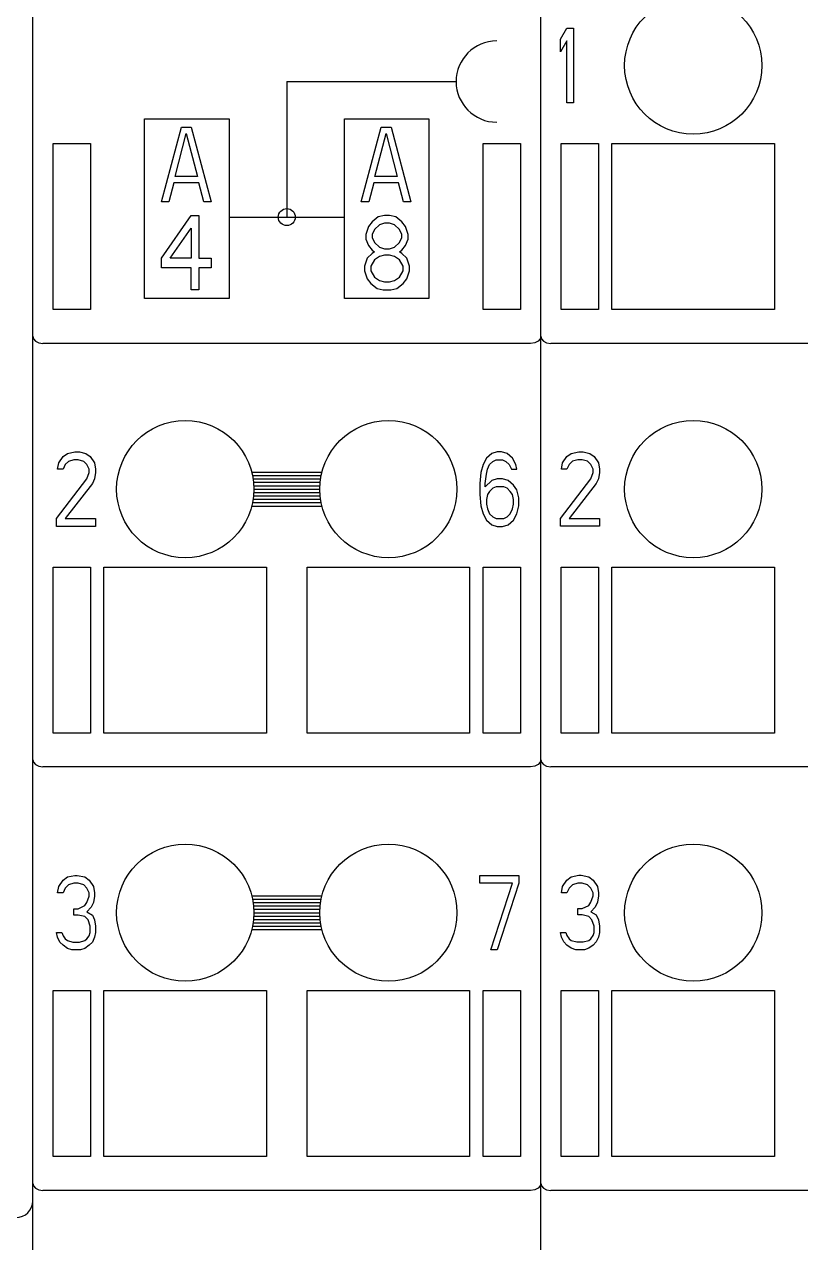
# Model space of a CAD drawing. Extents: x 10 to 656, y -396 to 292.
# Drawn here: x 261.47 to 266.11, y 93.87 to 101.15 of the extents above; entities that cross this region are included whole.
import ezdxf

# ---------------------------------------------------------------- set-up
doc = ezdxf.new("R2010")
doc.units = 0
doc.header["$LTSCALE"] = 5
doc.header["$MEASUREMENT"] = 0
doc.layers.get('0').update_dxf_attribs({"linetype": 'CONTINUOUS'})

msp = doc.modelspace()

# ---------------------------------------------------------------- linework, layer by layer
at = {"color": 7, "linetype": 'Continuous'}
for p, q in [((261.5214, 91.5889), (261.5214, 118.1086)), ((264.558, 91.5889), (264.558, 118.1086)), ((264.558, 91.5889), (264.558, 118.1086)), ((264.6755, 101.0579), (264.7145, 101.1243)), ((264.7145, 101.1243), (264.7535, 101.1243)), ((264.7535, 101.1243), (264.7535, 100.6789)), ((264.6755, 100.9821), (264.6755, 101.0579)), ((264.7145, 101.0485), (264.6755, 100.9821)), ((264.7145, 100.6789), (264.7145, 101.0485)), ((263.0395, 100.8056), (263.0395, 99.9959)), ((263.0395, 100.8056), (264.0517, 100.8056)), ((264.7535, 100.6789), (264.7145, 100.6789)), ((262.1892, 99.51), (262.1892, 100.583)), ((262.1892, 100.583), (262.6953, 100.583)), ((262.2905, 100.087), (262.4092, 100.5323)), ((262.4092, 100.5323), (262.4686, 100.5323)), ((262.4686, 100.5323), (262.5874, 100.087)), ((262.6953, 100.583), (262.6953, 99.51)), ((263.3836, 99.51), (263.3836, 100.583)), ((263.3836, 100.583), (263.8897, 100.583)), ((263.4849, 100.087), (263.6036, 100.5323)), ((263.6036, 100.5323), (263.663, 100.5323)), ((263.663, 100.5323), (263.7818, 100.087)), ((263.8897, 100.583), (263.8897, 99.51)), ((262.3721, 100.2386), (262.4389, 100.4944)), ((262.4389, 100.4944), (262.5057, 100.2386)), ((263.5665, 100.2386), (263.6333, 100.4944)), ((263.6333, 100.4944), (263.7001, 100.2386)), ((261.6428, 99.4436), (261.6428, 100.4355)), ((261.6428, 100.4355), (261.8655, 100.4355)), ((261.8655, 100.4355), (261.8655, 99.4436)), ((264.2138, 99.4436), (264.2138, 100.4355)), ((264.2138, 100.4355), (264.4365, 100.4355)), ((264.4365, 100.4355), (264.4365, 99.4436)), ((264.6794, 99.4436), (264.6794, 100.4355)), ((264.6794, 100.4355), (264.9021, 100.4355)), ((264.9021, 100.4355), (264.9021, 99.4436)), ((264.9831, 99.4436), (264.9831, 100.4355)), ((264.9831, 100.4355), (265.9548, 100.4355)), ((265.9548, 100.4355), (265.9548, 99.4436)), ((262.5057, 100.2386), (262.3721, 100.2386)), ((263.7001, 100.2386), (263.5665, 100.2386)), ((262.3647, 100.2007), (262.335, 100.087)), ((262.5132, 100.2007), (262.3647, 100.2007)), ((262.5428, 100.087), (262.5132, 100.2007)), ((263.5591, 100.2007), (263.5294, 100.087)), ((263.7075, 100.2007), (263.5591, 100.2007)), ((263.7372, 100.087), (263.7075, 100.2007)), ((262.335, 100.087), (262.2905, 100.087)), ((262.5874, 100.087), (262.5428, 100.087)), ((263.5294, 100.087), (263.4849, 100.087)), ((263.7818, 100.087), (263.7372, 100.087)), ((262.2905, 99.7502), (262.4686, 100.006)), ((262.4686, 100.006), (262.5132, 100.006)), ((262.5132, 100.006), (262.5132, 99.7502)), ((263.6239, 100.006), (263.5868, 99.9965)), ((263.6536, 100.006), (263.6239, 100.006)), ((263.6907, 99.9965), (263.6536, 100.006)), ((262.6953, 99.9959), (263.3836, 99.9959)), ((263.5274, 99.9397), (263.5125, 99.8923)), ((263.5496, 99.9681), (263.5274, 99.9397)), ((263.5868, 99.9965), (263.5496, 99.9681)), ((263.5942, 99.9491), (263.5645, 99.9207)), ((263.6239, 99.9586), (263.5942, 99.9491)), ((263.6536, 99.9586), (263.6239, 99.9586)), ((263.6833, 99.9491), (263.6536, 99.9586)), ((263.7129, 99.9207), (263.6833, 99.9491)), ((263.7278, 99.9681), (263.6907, 99.9965)), ((263.7501, 99.9397), (263.7278, 99.9681)), ((263.7649, 99.8923), (263.7501, 99.9397)), ((262.3424, 99.7502), (262.4686, 99.9302)), ((262.4686, 99.9302), (262.4686, 99.7502)), ((263.5125, 99.8923), (263.5125, 99.8639)), ((263.5125, 99.8639), (263.5274, 99.826)), ((263.5645, 99.9207), (263.5496, 99.8923)), ((263.5496, 99.8923), (263.5496, 99.8733)), ((263.5496, 99.8733), (263.5645, 99.8449)), ((263.7278, 99.8923), (263.7129, 99.9207)), ((263.7129, 99.8449), (263.7278, 99.8733)), ((263.7278, 99.8733), (263.7278, 99.8923)), ((263.7501, 99.826), (263.7649, 99.8639)), ((263.7649, 99.8639), (263.7649, 99.8923)), ((263.5274, 99.826), (263.5496, 99.7975)), ((263.5496, 99.7975), (263.5645, 99.7881)), ((263.5645, 99.7881), (263.5496, 99.7786)), ((263.5645, 99.8449), (263.5942, 99.8165)), ((263.5942, 99.8165), (263.6239, 99.807)), ((263.6239, 99.807), (263.6536, 99.807)), ((263.6536, 99.807), (263.6833, 99.8165)), ((263.6833, 99.8165), (263.7129, 99.8449)), ((263.7129, 99.7881), (263.7278, 99.7975)), ((263.7278, 99.7786), (263.7129, 99.7881)), ((263.7278, 99.7975), (263.7501, 99.826)), ((262.2905, 99.6933), (262.2905, 99.7502)), ((262.4686, 99.7502), (262.3424, 99.7502)), ((262.5132, 99.7502), (262.5874, 99.7502)), ((262.5874, 99.7502), (262.5874, 99.6933)), ((263.52, 99.7502), (263.5051, 99.7028)), ((263.5496, 99.7786), (263.52, 99.7502)), ((263.5645, 99.7407), (263.5422, 99.7028)), ((263.5942, 99.7596), (263.5645, 99.7407)), ((263.6239, 99.7691), (263.5942, 99.7596)), ((263.6536, 99.7691), (263.6239, 99.7691)), ((263.6833, 99.7596), (263.6536, 99.7691)), ((263.7129, 99.7407), (263.6833, 99.7596)), ((263.7352, 99.7028), (263.7129, 99.7407)), ((263.7575, 99.7502), (263.7278, 99.7786)), ((263.7723, 99.7028), (263.7575, 99.7502)), ((262.4686, 99.6933), (262.2905, 99.6933)), ((262.4686, 99.5606), (262.4686, 99.6933)), ((262.5132, 99.6933), (262.5132, 99.5606)), ((262.5874, 99.6933), (262.5132, 99.6933)), ((263.5051, 99.7028), (263.5051, 99.6743)), ((263.5051, 99.6743), (263.52, 99.627)), ((263.5422, 99.7028), (263.5422, 99.6743)), ((263.5422, 99.6743), (263.5645, 99.6364)), ((263.7129, 99.6364), (263.7352, 99.6743)), ((263.7352, 99.6743), (263.7352, 99.7028)), ((263.7575, 99.627), (263.7723, 99.6743)), ((263.7723, 99.6743), (263.7723, 99.7028)), ((263.52, 99.627), (263.5422, 99.5985)), ((263.5422, 99.5985), (263.5793, 99.5701)), ((263.5645, 99.6364), (263.5942, 99.6175)), ((263.5793, 99.5701), (263.6165, 99.5606)), ((263.5942, 99.6175), (263.6239, 99.608)), ((263.6239, 99.608), (263.6536, 99.608)), ((263.6536, 99.608), (263.6833, 99.6175)), ((263.661, 99.5606), (263.6981, 99.5701)), ((263.6833, 99.6175), (263.7129, 99.6364)), ((263.6981, 99.5701), (263.7352, 99.5985)), ((263.7352, 99.5985), (263.7575, 99.627)), ((262.6953, 99.51), (262.1892, 99.51)), ((262.5132, 99.5606), (262.4686, 99.5606)), ((263.8897, 99.51), (263.3836, 99.51)), ((263.6165, 99.5606), (263.661, 99.5606)), ((261.8655, 99.4436), (261.6428, 99.4436)), ((264.4365, 99.4436), (264.2138, 99.4436)), ((264.9021, 99.4436), (264.6794, 99.4436)), ((265.9548, 99.4436), (264.9831, 99.4436)), ((261.5214, 99.2837), (261.5252, 99.2689)), ((264.558, 99.2837), (264.5542, 99.2689)), ((264.558, 99.2837), (264.5618, 99.2689)), ((261.5252, 99.2689), (261.5369, 99.2553)), ((261.5369, 99.2553), (261.5564, 99.2452)), ((261.5564, 99.2452), (261.5821, 99.2411)), ((264.4972, 99.2411), (261.5821, 99.2411)), ((264.523, 99.2452), (264.4972, 99.2411)), ((264.5425, 99.2553), (264.523, 99.2452)), ((264.5542, 99.2689), (264.5425, 99.2553)), ((264.5618, 99.2689), (264.5735, 99.2553)), ((264.5735, 99.2553), (264.593, 99.2452)), ((264.593, 99.2452), (264.6187, 99.2411)), ((267.5338, 99.2411), (264.6187, 99.2411)), ((261.6761, 98.527), (261.702, 98.5649)), ((261.702, 98.5649), (261.728, 98.5839)), ((261.728, 98.5839), (261.7735, 98.5933)), ((261.7735, 98.5933), (261.7995, 98.5933)), ((261.7995, 98.5933), (261.8384, 98.5839)), ((261.8384, 98.5839), (261.8644, 98.5649)), ((261.8644, 98.5649), (261.8904, 98.527)), ((264.2325, 98.5554), (264.2131, 98.5175)), ((264.265, 98.5839), (264.2325, 98.5554)), ((264.2975, 98.5933), (264.265, 98.5839)), ((264.3235, 98.5933), (264.2975, 98.5933)), ((264.356, 98.5839), (264.3235, 98.5933)), ((264.3884, 98.5554), (264.356, 98.5839)), ((264.4079, 98.5175), (264.3884, 98.5554)), ((264.6885, 98.5274), (264.7145, 98.5653)), ((264.7145, 98.5653), (264.7405, 98.5843)), ((264.7405, 98.5843), (264.786, 98.5938)), ((264.786, 98.5938), (264.8119, 98.5938)), ((264.8119, 98.5938), (264.8509, 98.5843)), ((264.8509, 98.5843), (264.8769, 98.5653)), ((264.8769, 98.5653), (264.9029, 98.5274)), ((261.6696, 98.4891), (261.6761, 98.527)), ((261.702, 98.4891), (261.6696, 98.4891)), ((261.715, 98.5175), (261.702, 98.4891)), ((261.7345, 98.5365), (261.715, 98.5175)), ((261.767, 98.546), (261.7345, 98.5365)), ((261.793, 98.546), (261.767, 98.546)), ((261.8255, 98.5365), (261.793, 98.546)), ((261.8449, 98.5175), (261.8255, 98.5365)), ((261.8579, 98.4891), (261.8449, 98.5175)), ((261.8579, 98.4701), (261.8579, 98.4891)), ((261.8904, 98.527), (261.8969, 98.4891)), ((261.8969, 98.4891), (261.8969, 98.4701)), ((264.2131, 98.5175), (264.2001, 98.4701)), ((264.2325, 98.4607), (264.239, 98.4891)), ((264.239, 98.4891), (264.252, 98.5175)), ((264.252, 98.5175), (264.2715, 98.5365)), ((264.2715, 98.5365), (264.291, 98.546)), ((264.291, 98.546), (264.33, 98.546)), ((264.33, 98.546), (264.3495, 98.5365)), ((264.3495, 98.5365), (264.3689, 98.5175)), ((264.3689, 98.5175), (264.3819, 98.4891)), ((264.3819, 98.4891), (264.4144, 98.4891)), ((264.4144, 98.4891), (264.4079, 98.5175)), ((264.682, 98.4895), (264.6885, 98.5274)), ((264.7145, 98.4895), (264.682, 98.4895)), ((264.7275, 98.518), (264.7145, 98.4895)), ((264.747, 98.5369), (264.7275, 98.518)), ((264.7795, 98.5464), (264.747, 98.5369)), ((264.8054, 98.5464), (264.7795, 98.5464)), ((264.8379, 98.5369), (264.8054, 98.5464)), ((264.8574, 98.518), (264.8379, 98.5369)), ((264.8704, 98.4895), (264.8574, 98.518)), ((264.8704, 98.4706), (264.8704, 98.4895)), ((264.9029, 98.5274), (264.9094, 98.4895)), ((264.9094, 98.4895), (264.9094, 98.4706)), ((261.6631, 98.1953), (261.8449, 98.4322)), ((261.8774, 98.4038), (261.715, 98.1953)), ((261.8449, 98.4322), (261.8579, 98.4701)), ((261.8904, 98.4322), (261.8774, 98.4038)), ((261.8969, 98.4701), (261.8904, 98.4322)), ((262.8296, 98.472), (263.2498, 98.472)), ((262.8342, 98.4517), (263.2451, 98.4517)), ((262.8378, 98.4315), (263.2416, 98.4315)), ((262.8403, 98.4112), (263.2391, 98.4112)), ((264.2001, 98.4701), (264.1936, 98.4038)), ((264.1936, 98.4038), (264.1936, 98.3375)), ((264.2261, 98.4038), (264.2325, 98.4607)), ((264.265, 98.4228), (264.2261, 98.3849)), ((264.2261, 98.3849), (264.2261, 98.4038)), ((264.2975, 98.4322), (264.265, 98.4228)), ((264.33, 98.4322), (264.2975, 98.4322)), ((264.3624, 98.4228), (264.33, 98.4322)), ((264.3949, 98.3943), (264.3624, 98.4228)), ((264.6755, 98.1958), (264.8574, 98.4327)), ((264.8899, 98.4042), (264.7275, 98.1958)), ((264.8574, 98.4327), (264.8704, 98.4706)), ((264.9029, 98.4327), (264.8899, 98.4042)), ((264.9094, 98.4706), (264.9029, 98.4327)), ((262.8403, 98.3303), (263.239, 98.3303)), ((262.8418, 98.391), (263.2376, 98.391)), ((262.8418, 98.3505), (263.2375, 98.3505)), ((262.8423, 98.3707), (263.237, 98.3707)), ((264.1936, 98.3375), (264.2001, 98.2712)), ((264.239, 98.3375), (264.2325, 98.3091)), ((264.252, 98.3564), (264.239, 98.3375)), ((264.2715, 98.3754), (264.252, 98.3564)), ((264.291, 98.3849), (264.2715, 98.3754)), ((264.3365, 98.3849), (264.291, 98.3849)), ((264.356, 98.3754), (264.3365, 98.3849)), ((264.3754, 98.3564), (264.356, 98.3754)), ((264.3884, 98.3375), (264.3754, 98.3564)), ((264.3949, 98.3091), (264.3884, 98.3375)), ((264.4144, 98.3659), (264.3949, 98.3943)), ((264.4274, 98.3185), (264.4144, 98.3659)), ((264.5567, 98.3808), (264.5567, 97.8038)), ((262.8296, 98.2695), (263.2497, 98.2695)), ((262.8342, 98.2898), (263.2451, 98.2898)), ((262.8378, 98.31), (263.2416, 98.31)), ((264.2001, 98.2712), (264.2131, 98.2238)), ((264.2325, 98.3091), (264.2325, 98.2806)), ((264.2325, 98.2806), (264.239, 98.2522)), ((264.3884, 98.2522), (264.3949, 98.2806)), ((264.3949, 98.2806), (264.3949, 98.3091)), ((264.4144, 98.2238), (264.4274, 98.2712)), ((264.4274, 98.2712), (264.4274, 98.3185)), ((261.6631, 98.148), (261.6631, 98.1953)), ((261.715, 98.1953), (261.8969, 98.1953)), ((261.8969, 98.1953), (261.8969, 98.148)), ((264.2131, 98.2238), (264.2325, 98.1859)), ((264.2325, 98.1859), (264.265, 98.1574)), ((264.239, 98.2522), (264.252, 98.2238)), ((264.252, 98.2238), (264.2715, 98.2048)), ((264.2715, 98.2048), (264.291, 98.1953)), ((264.291, 98.1953), (264.3365, 98.1953)), ((264.3365, 98.1953), (264.356, 98.2048)), ((264.356, 98.2048), (264.3754, 98.2238)), ((264.3624, 98.1574), (264.3949, 98.1859)), ((264.3754, 98.2238), (264.3884, 98.2522)), ((264.3949, 98.1859), (264.4144, 98.2238)), ((264.6755, 98.1484), (264.6755, 98.1958)), ((264.7275, 98.1958), (264.9094, 98.1958)), ((264.9094, 98.1958), (264.9094, 98.1484)), ((261.8969, 98.148), (261.6631, 98.148)), ((264.265, 98.1574), (264.2975, 98.148)), ((264.2975, 98.148), (264.33, 98.148)), ((264.33, 98.148), (264.3624, 98.1574)), ((264.9094, 98.1484), (264.6755, 98.1484)), ((261.6428, 96.9131), (261.6428, 97.905)), ((261.6428, 97.905), (261.8655, 97.905)), ((261.8655, 97.905), (261.8655, 96.9131)), ((261.9465, 96.9131), (261.9465, 97.905)), ((261.9465, 97.905), (262.9182, 97.905)), ((262.9182, 97.905), (262.9182, 96.9131)), ((263.1611, 96.9131), (263.1611, 97.905)), ((263.1611, 97.905), (264.1328, 97.905)), ((264.1328, 97.905), (264.1328, 96.9131)), ((264.2138, 96.9131), (264.2138, 97.905)), ((264.2138, 97.905), (264.4365, 97.905)), ((264.4365, 97.905), (264.4365, 96.9131)), ((264.6794, 96.9131), (264.6794, 97.905)), ((264.6794, 97.905), (264.9021, 97.905)), ((264.9021, 97.905), (264.9021, 96.9131)), ((264.9831, 96.9131), (264.9831, 97.905)), ((264.9831, 97.905), (265.9548, 97.905)), ((265.9548, 97.905), (265.9548, 96.9131)), ((261.8655, 96.9131), (261.6428, 96.9131)), ((262.9182, 96.9131), (261.9465, 96.9131)), ((264.1328, 96.9131), (263.1611, 96.9131)), ((264.4365, 96.9131), (264.2138, 96.9131)), ((264.9021, 96.9131), (264.6794, 96.9131)), ((265.9548, 96.9131), (264.9831, 96.9131)), ((261.5214, 96.7532), (261.5252, 96.7384)), ((261.5252, 96.7384), (261.5369, 96.7248)), ((264.5542, 96.7384), (264.5425, 96.7248)), ((264.558, 96.7532), (264.5542, 96.7384)), ((264.558, 96.7532), (264.5618, 96.7384)), ((264.5618, 96.7384), (264.5735, 96.7248)), ((261.5369, 96.7248), (261.5564, 96.7147)), ((261.5564, 96.7147), (261.5821, 96.7106)), ((264.4972, 96.7106), (261.5821, 96.7106)), ((264.523, 96.7147), (264.4972, 96.7106)), ((264.5425, 96.7248), (264.523, 96.7147)), ((264.5735, 96.7248), (264.593, 96.7147)), ((264.593, 96.7147), (264.6187, 96.7106)), ((267.5338, 96.7106), (264.6187, 96.7106)), ((261.6761, 95.9965), (261.702, 96.0344)), ((261.702, 96.0344), (261.728, 96.0534)), ((261.7345, 96.006), (261.715, 95.987)), ((261.728, 96.0534), (261.7735, 96.0628)), ((261.767, 96.0155), (261.7345, 96.006)), ((261.793, 96.0155), (261.767, 96.0155)), ((261.7735, 96.0628), (261.7865, 96.0628)), ((261.7865, 96.0628), (261.8319, 96.0534)), ((261.8255, 96.006), (261.793, 96.0155)), ((261.8449, 95.987), (261.8255, 96.006)), ((261.8319, 96.0534), (261.8579, 96.0344)), ((261.8579, 96.0344), (261.8839, 95.9965)), ((264.1936, 96.0155), (264.1936, 96.0628)), ((264.1936, 96.0628), (264.4274, 96.0628)), ((264.3884, 96.0155), (264.1936, 96.0155)), ((264.2585, 95.6175), (264.3884, 96.0155)), ((264.4274, 96.0155), (264.2975, 95.6175)), ((264.4274, 96.0628), (264.4274, 96.0155)), ((264.6885, 95.9969), (264.7145, 96.0348)), ((264.7145, 96.0348), (264.7405, 96.0538)), ((264.747, 96.0064), (264.7275, 95.9875)), ((264.7405, 96.0538), (264.786, 96.0633)), ((264.7795, 96.0159), (264.747, 96.0064)), ((264.8054, 96.0159), (264.7795, 96.0159)), ((264.786, 96.0633), (264.7989, 96.0633)), ((264.7989, 96.0633), (264.8444, 96.0538)), ((264.8379, 96.0064), (264.8054, 96.0159)), ((264.8574, 95.9875), (264.8379, 96.0064)), ((264.8444, 96.0538), (264.8704, 96.0348)), ((264.8704, 96.0348), (264.8964, 95.9969)), ((261.6696, 95.9586), (261.6761, 95.9965)), ((261.702, 95.9586), (261.6696, 95.9586)), ((261.715, 95.987), (261.702, 95.9586)), ((261.8579, 95.9586), (261.8449, 95.987)), ((261.8449, 95.9017), (261.8579, 95.9396)), ((261.8579, 95.9396), (261.8579, 95.9586)), ((261.8839, 95.9965), (261.8904, 95.9586)), ((261.8904, 95.9396), (261.8839, 95.9017)), ((261.8904, 95.9586), (261.8904, 95.9396)), ((262.8296, 95.9414), (263.2497, 95.9414)), ((264.682, 95.959), (264.6885, 95.9969)), ((264.7145, 95.959), (264.682, 95.959)), ((264.7275, 95.9875), (264.7145, 95.959)), ((264.8704, 95.959), (264.8574, 95.9875)), ((264.8574, 95.9022), (264.8704, 95.9401)), ((264.8704, 95.9401), (264.8704, 95.959)), ((264.8964, 95.9969), (264.9029, 95.959)), ((264.9029, 95.9401), (264.8964, 95.9022)), ((264.9029, 95.959), (264.9029, 95.9401)), ((261.767, 95.8259), (261.767, 95.8638)), ((261.767, 95.8638), (261.793, 95.8638)), ((261.793, 95.8638), (261.8319, 95.8828)), ((261.8319, 95.8828), (261.8449, 95.9017)), ((261.8709, 95.8733), (261.8449, 95.8449)), ((261.8839, 95.9017), (261.8709, 95.8733)), ((262.8342, 95.9211), (263.2451, 95.9211)), ((262.8378, 95.9009), (263.2416, 95.9009)), ((262.8403, 95.8806), (263.2391, 95.8806)), ((262.8418, 95.8604), (263.2375, 95.8604)), ((264.7795, 95.8264), (264.7795, 95.8643)), ((264.7795, 95.8643), (264.8054, 95.8643)), ((264.8054, 95.8643), (264.8444, 95.8832)), ((264.8444, 95.8832), (264.8574, 95.9022)), ((264.8834, 95.8737), (264.8574, 95.8453)), ((264.8964, 95.9022), (264.8834, 95.8737)), ((261.793, 95.8259), (261.767, 95.8259)), ((261.8319, 95.8165), (261.793, 95.8259)), ((261.8514, 95.7975), (261.8319, 95.8165)), ((261.8449, 95.8449), (261.8774, 95.8259)), ((261.8644, 95.7596), (261.8514, 95.7975)), ((261.8774, 95.8259), (261.8904, 95.7975)), ((261.8904, 95.7975), (261.8969, 95.7596)), ((262.8403, 95.7996), (263.2391, 95.7996)), ((262.8418, 95.8199), (263.2375, 95.8199)), ((262.8423, 95.8401), (263.237, 95.8401)), ((264.8054, 95.8264), (264.7795, 95.8264)), ((264.8444, 95.8169), (264.8054, 95.8264)), ((264.8639, 95.7979), (264.8444, 95.8169)), ((264.8574, 95.8453), (264.8899, 95.8264)), ((264.8769, 95.76), (264.8639, 95.7979)), ((264.8899, 95.8264), (264.9029, 95.7979)), ((264.9029, 95.7979), (264.9094, 95.76)), ((261.6696, 95.6933), (261.6631, 95.7217)), ((261.6631, 95.7217), (261.6956, 95.7217)), ((261.6956, 95.7217), (261.702, 95.7027)), ((261.8579, 95.7027), (261.8644, 95.7217)), ((261.8644, 95.7217), (261.8644, 95.7596)), ((261.8969, 95.7217), (261.8904, 95.6933)), ((261.8969, 95.7596), (261.8969, 95.7217)), ((262.8296, 95.7389), (263.2497, 95.7389)), ((262.8342, 95.7592), (263.2451, 95.7592)), ((262.8378, 95.7794), (263.2416, 95.7794)), ((264.682, 95.6937), (264.6755, 95.7221)), ((264.6755, 95.7221), (264.708, 95.7221)), ((264.708, 95.7221), (264.7145, 95.7032)), ((264.8704, 95.7032), (264.8769, 95.7221)), ((264.8769, 95.7221), (264.8769, 95.76)), ((264.9094, 95.7221), (264.9029, 95.6937)), ((264.9094, 95.76), (264.9094, 95.7221)), ((261.6826, 95.6648), (261.6696, 95.6933)), ((261.702, 95.6459), (261.6826, 95.6648)), ((261.702, 95.7027), (261.715, 95.6838)), ((261.728, 95.6269), (261.702, 95.6459)), ((261.715, 95.6838), (261.728, 95.6743)), ((261.728, 95.6743), (261.7605, 95.6648)), ((261.7605, 95.6648), (261.7995, 95.6648)), ((261.7995, 95.6648), (261.8319, 95.6743)), ((261.8319, 95.6743), (261.8449, 95.6838)), ((261.8579, 95.6459), (261.8319, 95.6269)), ((261.8449, 95.6838), (261.8579, 95.7027)), ((261.8774, 95.6648), (261.8579, 95.6459)), ((261.8904, 95.6933), (261.8774, 95.6648)), ((264.695, 95.6653), (264.682, 95.6937)), ((264.7145, 95.6463), (264.695, 95.6653)), ((264.7145, 95.7032), (264.7275, 95.6842)), ((264.7405, 95.6274), (264.7145, 95.6463)), ((264.7275, 95.6842), (264.7405, 95.6748)), ((264.7405, 95.6748), (264.773, 95.6653)), ((264.773, 95.6653), (264.8119, 95.6653)), ((264.8119, 95.6653), (264.8444, 95.6748)), ((264.8444, 95.6748), (264.8574, 95.6842)), ((264.8704, 95.6463), (264.8444, 95.6274)), ((264.8574, 95.6842), (264.8704, 95.7032)), ((264.8899, 95.6653), (264.8704, 95.6463)), ((264.9029, 95.6937), (264.8899, 95.6653)), ((261.754, 95.6175), (261.728, 95.6269)), ((261.806, 95.6175), (261.754, 95.6175)), ((261.8319, 95.6269), (261.806, 95.6175)), ((264.2975, 95.6175), (264.2585, 95.6175)), ((264.7665, 95.6179), (264.7405, 95.6274)), ((264.8184, 95.6179), (264.7665, 95.6179)), ((264.8444, 95.6274), (264.8184, 95.6179)), ((261.6428, 94.3826), (261.6428, 95.3745)), ((261.6428, 95.3745), (261.8655, 95.3745)), ((261.8655, 95.3745), (261.8655, 94.3826)), ((261.9465, 94.3826), (261.9465, 95.3745)), ((261.9465, 95.3745), (262.9182, 95.3745)), ((262.9182, 95.3745), (262.9182, 94.3826)), ((263.1611, 94.3826), (263.1611, 95.3745)), ((263.1611, 95.3745), (264.1328, 95.3745)), ((264.1328, 95.3745), (264.1328, 94.3826)), ((264.2138, 94.3826), (264.2138, 95.3745)), ((264.2138, 95.3745), (264.4365, 95.3745)), ((264.4365, 95.3745), (264.4365, 94.3826)), ((264.6794, 94.3826), (264.6794, 95.3745)), ((264.6794, 95.3745), (264.9021, 95.3745)), ((264.9021, 95.3745), (264.9021, 94.3826)), ((264.9831, 94.3826), (264.9831, 95.3745)), ((264.9831, 95.3745), (265.9548, 95.3745)), ((265.9548, 95.3745), (265.9548, 94.3826)), ((261.8655, 94.3826), (261.6428, 94.3826)), ((262.9182, 94.3826), (261.9465, 94.3826)), ((264.1328, 94.3826), (263.1611, 94.3826)), ((264.4365, 94.3826), (264.2138, 94.3826)), ((264.9021, 94.3826), (264.6794, 94.3826)), ((265.9548, 94.3826), (264.9831, 94.3826)), ((261.5214, 94.2227), (261.5252, 94.2079)), ((261.5252, 94.2079), (261.5369, 94.1943)), ((261.5369, 94.1943), (261.5564, 94.1842)), ((261.5564, 94.1842), (261.5821, 94.1801)), ((264.523, 94.1842), (264.4972, 94.1801)), ((264.5425, 94.1943), (264.523, 94.1842)), ((264.5542, 94.2079), (264.5425, 94.1943)), ((264.558, 94.2227), (264.5542, 94.2079)), ((264.558, 94.2227), (264.5618, 94.2079)), ((264.5618, 94.2079), (264.5735, 94.1943)), ((264.5735, 94.1943), (264.593, 94.1842)), ((264.593, 94.1842), (264.6187, 94.1801)), ((264.4972, 94.1801), (261.5821, 94.1801)), ((267.5338, 94.1801), (264.6187, 94.1801))]:
    msp.add_line(p, q, dxfattribs=at)
for centre, radius in [((265.469, 100.9012), 0.4099), ((263.0395, 99.9959), 0.0506), ((262.4323, 98.3706), 0.4099), ((263.647, 98.3706), 0.4099), ((265.469, 98.3706), 0.4099), ((262.4323, 95.8401), 0.4099), ((263.647, 95.8401), 0.4099), ((265.469, 95.8401), 0.4099)]:
    msp.add_circle(centre, radius, dxfattribs=at)
for centre, radius, start, end in [((264.2946, 100.8056), 0.2429, 90, 270), ((261.4201, 94.1194), 0.1012, 270, 0)]:
    msp.add_arc(centre, radius, start, end, dxfattribs=at)

doc.saveas('drawing.dxf')
